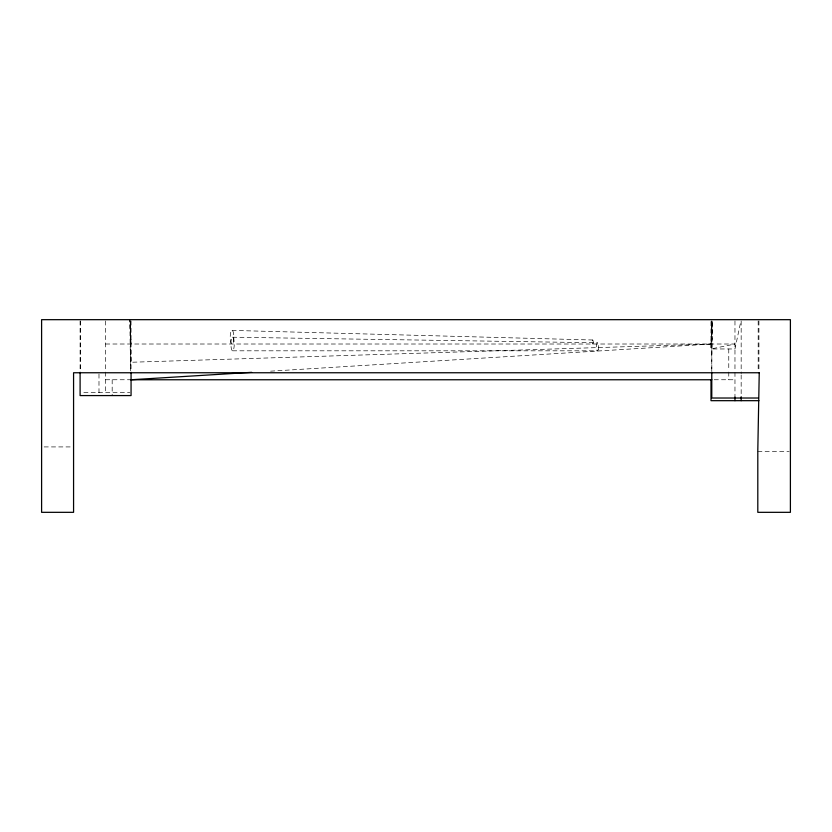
<?xml version="1.0" encoding="UTF-8"?>
<svg xmlns="http://www.w3.org/2000/svg" width="832" height="832" viewBox="0 0 832 832"><rect width="100%" height="100%" fill="white"/><g stroke="black" fill="none" stroke-linecap="round" stroke-linejoin="round"><path stroke-width="0.62" stroke-dasharray="4.16 3.12" d="M711.776 355.046L712.535 320.934L711.776 344.011L268.466 371.301M711.776 371.114L711.776 320.954L711.006 348.962L734.968 348.962L740.917 320.892M711.006 344.011L711.786 320.954M711.776 344.011L131.061 362.263L130.218 320.965L131.061 344.011M105.581 344.011L734.968 344.011L711.006 348.962L711.006 320.954M232.575 350.813L597.511 350.813M105.581 379.756L130.198 379.756M714.22 379.756L734.968 379.756M83.845 392.309L129.823 392.309M44.158 446.919L73.57 446.919M757.806 451.474L789.142 451.474M232.575 337.21L597.511 342.784M232.045 330.408L592.665 339.997M130.686 344.011L129.823 319.675L130.551 370.812M758.93 320.965L758.93 371.103M758.17 320.954L758.17 371.041M741.166 320.965L741.166 373.672M741.166 374.962L741.166 396.822M734.968 320.954L734.968 371.114M734.968 372.341L734.968 398.018M728.77 348.962L728.77 370.781M728.77 372.06L728.77 379.756M711.828 320.965L711.828 371.103M131.061 320.954L131.061 372.757M130.686 320.954L130.686 370.822M112.174 379.756L112.174 395.574M105.581 320.954L105.581 371.509M105.581 372.102L105.581 392.309M98.987 374.026L98.987 394.306M80.486 320.975L80.486 371.561M80.101 320.965L80.101 372.757M233.761 348.826A6.802 1.674 -90 0 0 233.012 337.438A6.802 1.674 -90 0 0 230.963 345.779A6.802 1.674 -90 0 0 233.761 348.826M598.218 349.638A4.014 0.988 -90 0 0 597.771 342.93A4.014 0.988 -90 0 0 596.565 347.838A4.014 0.988 -90 0 0 598.218 349.638M233.355 342.025A6.802 1.841 -90 0 0 232.523 330.637A6.802 1.841 -90 0 0 230.266 338.967A6.802 1.841 -90 0 0 233.355 342.025M593.05 343.429A2.007 0.541 -90 0 0 592.81 340.07A2.007 0.541 -90 0 0 592.145 342.524A2.007 0.541 -90 0 0 593.05 343.429"/><path stroke-width="1.25" d="M131.061 379.756L251.607 372.341M130.686 379.756L711.828 379.756M758.17 398.018L711.776 398.018L711.776 372.102M758.93 400.681L711.006 400.681L711.006 379.756M741.166 396.822L741.166 400.681M734.968 396.989L734.968 400.681M131.061 372.757L131.061 395.574L80.101 395.574L80.101 372.757M759.242 372.757L757.806 450.341L757.806 512.325L790.4 512.325L790.4 319.675L41.6 319.675L41.6 512.325L73.57 512.325L73.57 372.757L759.242 372.757"/></g></svg>
